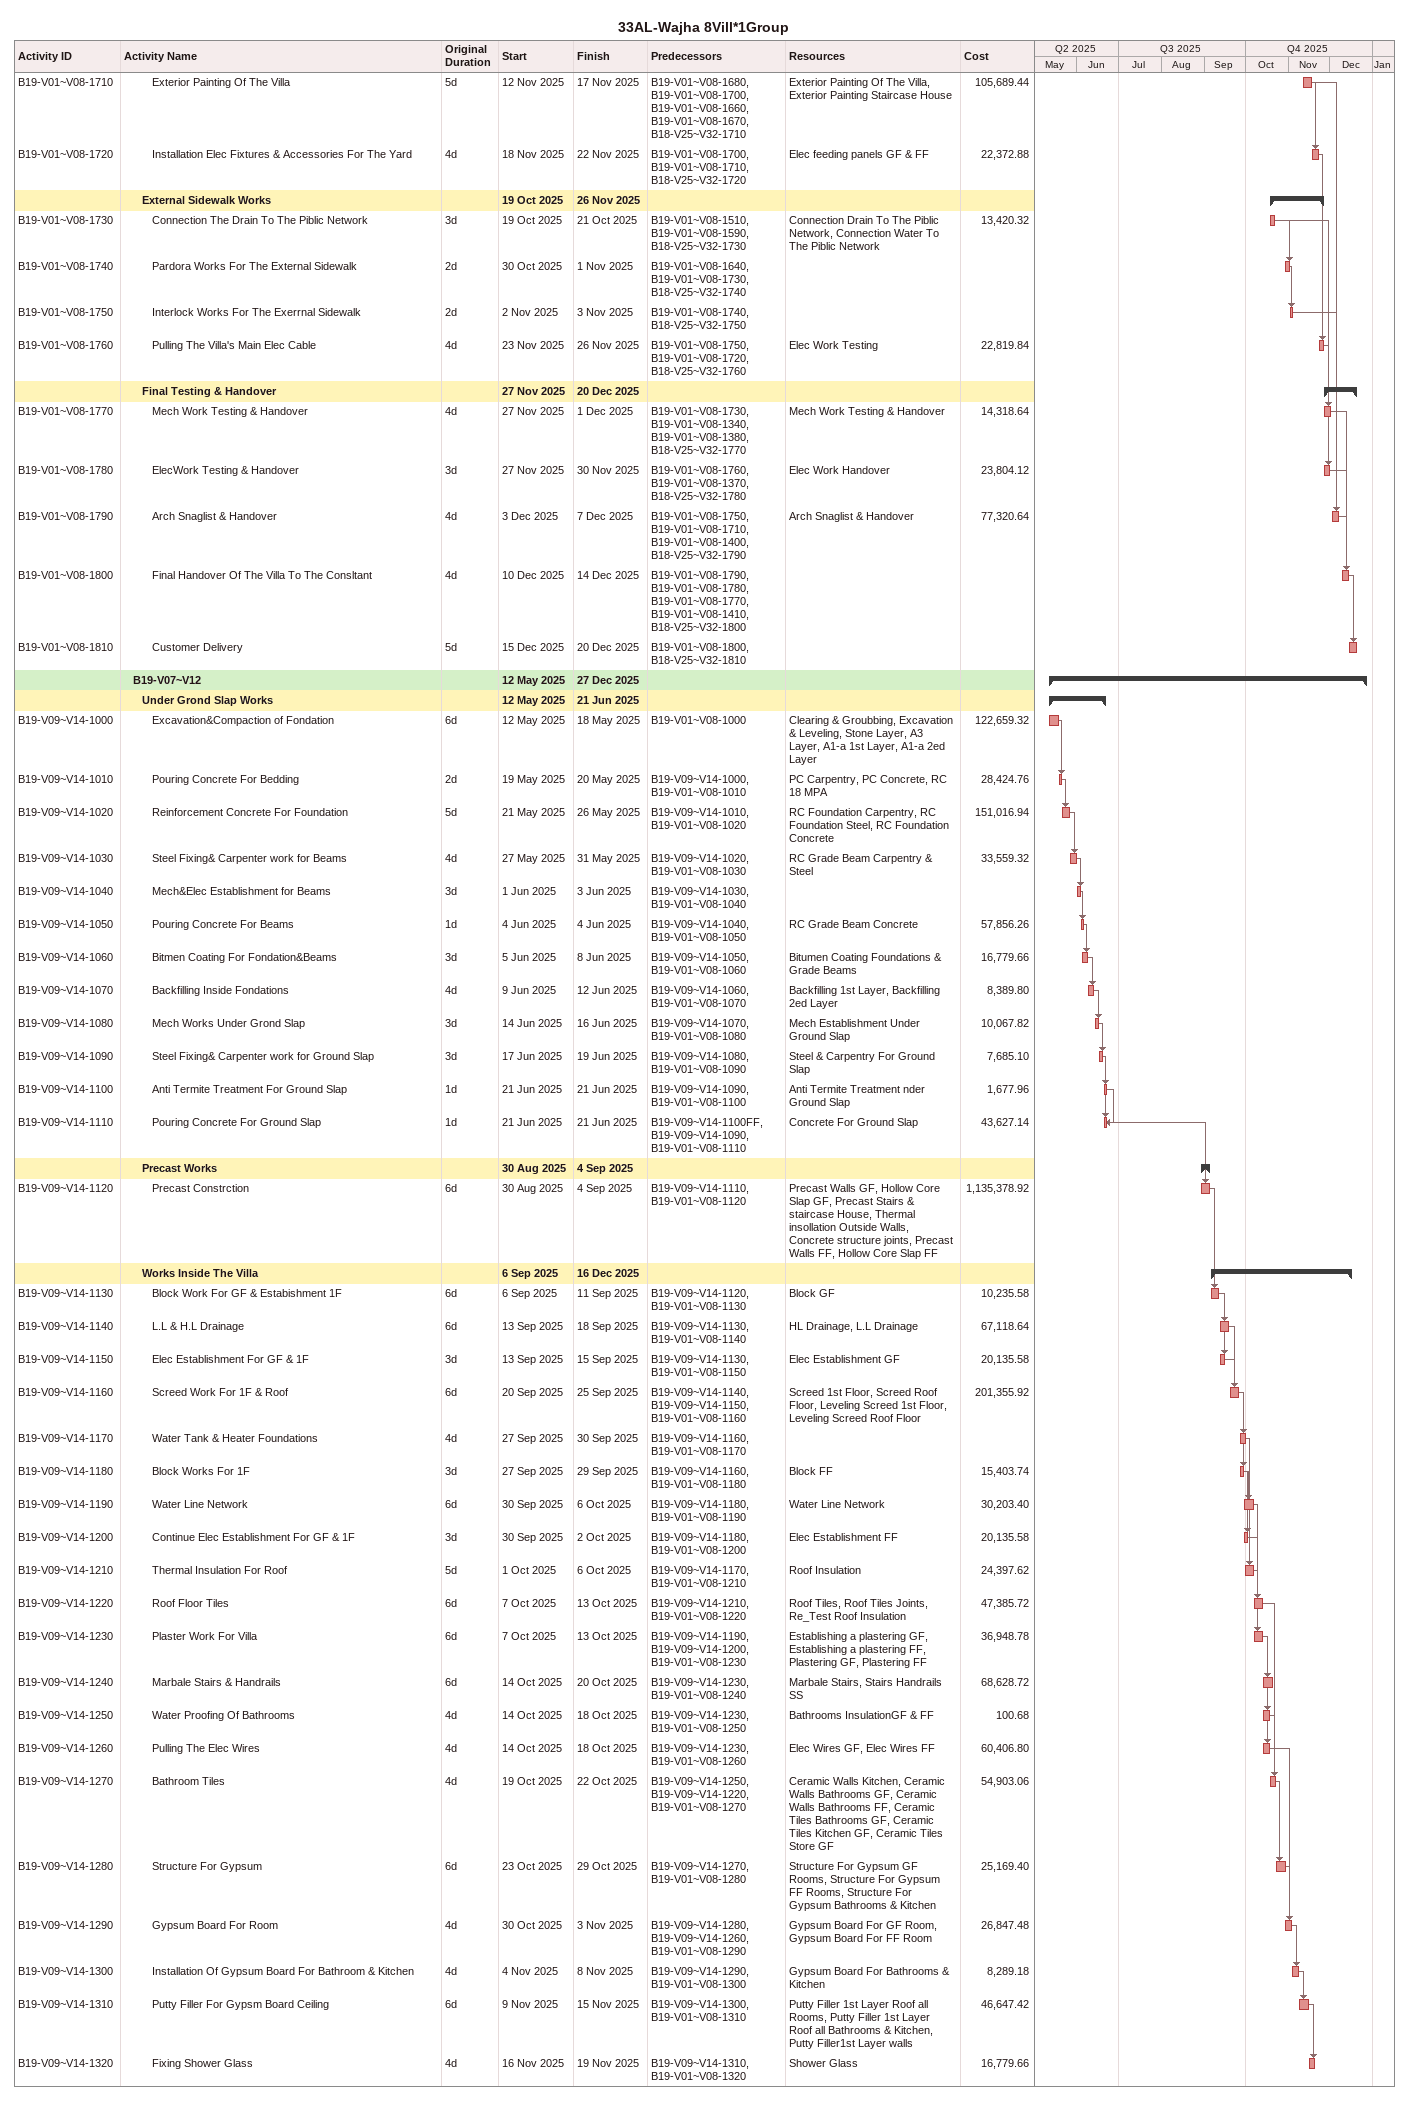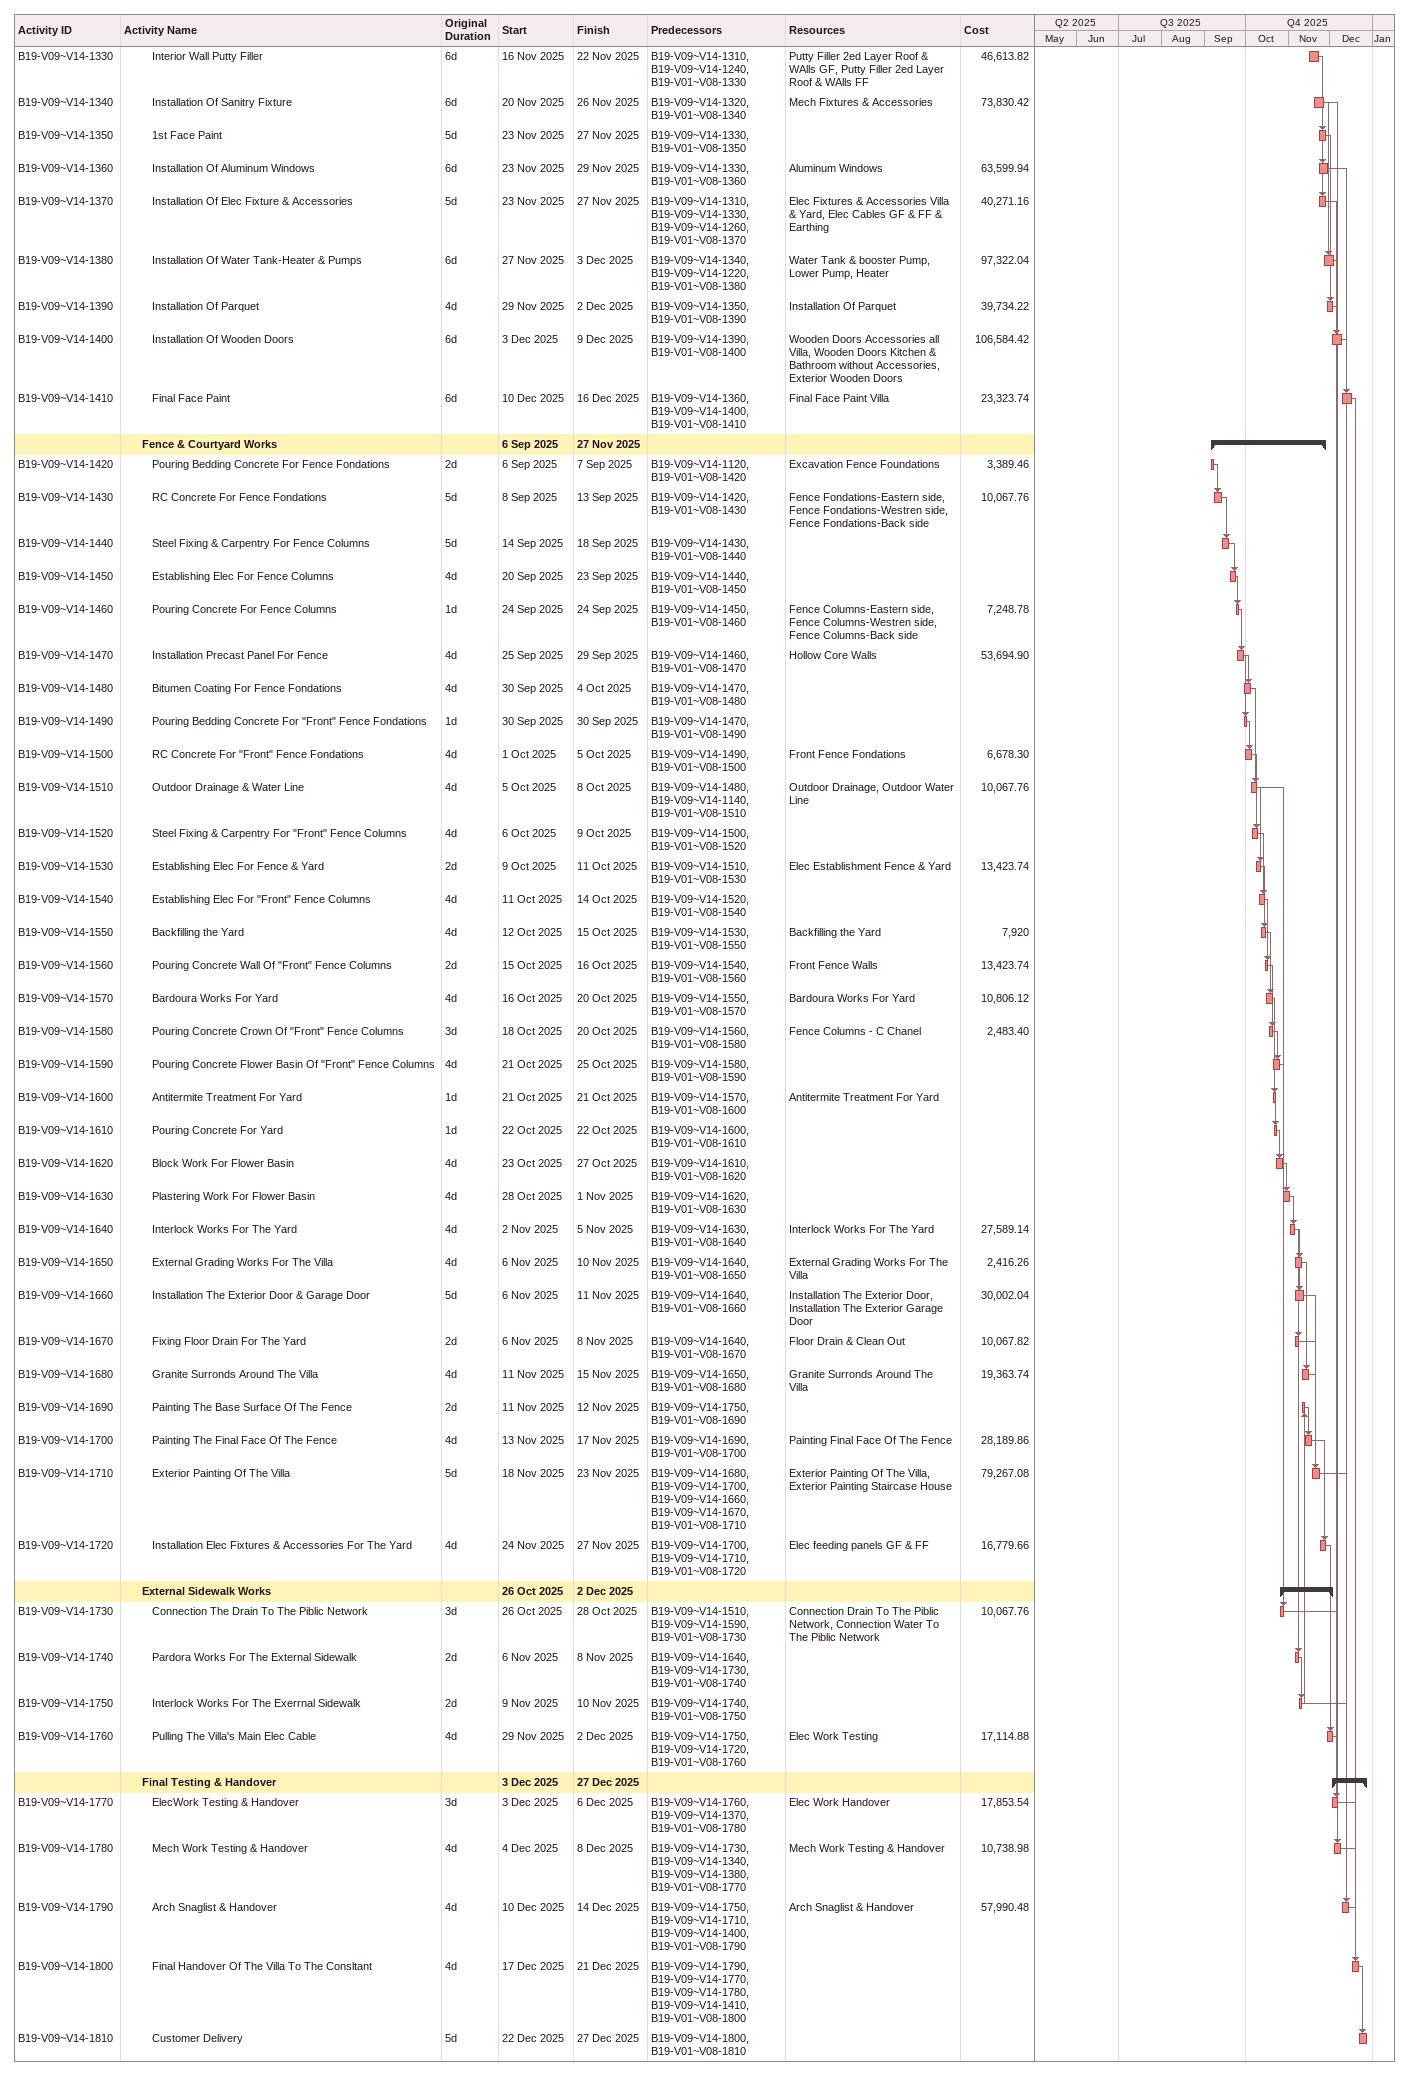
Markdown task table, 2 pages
33AL-Wajha 8Vill*1Group

| ID | Level | Task | Original duration | Start | Finish | Predecessors | Resources | Cost |
|---|---|---|---|---|---|---|---|---|
| B19-V01~V08-1710 | 4 | Exterior Painting Of The Villa | 5d | 2025-11-12 | 2025-11-17 | B19-V01~V08-1680, B19-V01~V08-1700, B19-V01~V08-1660, B19-V01~V08-1670, B18-V25~V32-1710 | Exterior Painting Of The Villa, Exterior Painting Staircase House | 105689.44 |
| B19-V01~V08-1720 | 4 | Installation Elec Fixtures & Accessories For The Yard | 4d | 2025-11-18 | 2025-11-22 | B19-V01~V08-1700, B19-V01~V08-1710, B18-V25~V32-1720 | Elec feeding panels GF & FF | 22372.88 |
|  | 3 | **External Sidewalk Works** |  | 2025-10-19 | 2025-11-26 |  |  |  |
| B19-V01~V08-1730 | 4 | Connection The Drain To The Piblic Network | 3d | 2025-10-19 | 2025-10-21 | B19-V01~V08-1510, B19-V01~V08-1590, B18-V25~V32-1730 | Connection Drain To The Piblic Network, Connection Water To The Piblic Network | 13420.32 |
| B19-V01~V08-1740 | 4 | Pardora Works For The External Sidewalk | 2d | 2025-10-30 | 2025-11-01 | B19-V01~V08-1640, B19-V01~V08-1730, B18-V25~V32-1740 |  |  |
| B19-V01~V08-1750 | 4 | Interlock Works For The Exerrnal Sidewalk | 2d | 2025-11-02 | 2025-11-03 | B19-V01~V08-1740, B18-V25~V32-1750 |  |  |
| B19-V01~V08-1760 | 4 | Pulling The Villa's Main Elec Cable | 4d | 2025-11-23 | 2025-11-26 | B19-V01~V08-1750, B19-V01~V08-1720, B18-V25~V32-1760 | Elec Work Testing | 22819.84 |
|  | 3 | **Final Testing & Handover** |  | 2025-11-27 | 2025-12-20 |  |  |  |
| B19-V01~V08-1770 | 4 | Mech Work Testing & Handover | 4d | 2025-11-27 | 2025-12-01 | B19-V01~V08-1730, B19-V01~V08-1340, B19-V01~V08-1380, B18-V25~V32-1770 | Mech Work Testing & Handover | 14318.64 |
| B19-V01~V08-1780 | 4 | ElecWork Testing & Handover | 3d | 2025-11-27 | 2025-11-30 | B19-V01~V08-1760, B19-V01~V08-1370, B18-V25~V32-1780 | Elec Work Handover | 23804.12 |
| B19-V01~V08-1790 | 4 | Arch Snaglist & Handover | 4d | 2025-12-03 | 2025-12-07 | B19-V01~V08-1750, B19-V01~V08-1710, B19-V01~V08-1400, B18-V25~V32-1790 | Arch Snaglist & Handover | 77320.64 |
| B19-V01~V08-1800 | 4 | Final Handover Of The Villa To The Consltant | 4d | 2025-12-10 | 2025-12-14 | B19-V01~V08-1790, B19-V01~V08-1780, B19-V01~V08-1770, B19-V01~V08-1410, B18-V25~V32-1800 |  |  |
| B19-V01~V08-1810 | 4 | Customer Delivery | 5d | 2025-12-15 | 2025-12-20 | B19-V01~V08-1800, B18-V25~V32-1810 |  |  |
|  | 2 | **B19-V07~V12** |  | 2025-05-12 | 2025-12-27 |  |  |  |
|  | 3 | **Under Grond Slap Works** |  | 2025-05-12 | 2025-06-21 |  |  |  |
| B19-V09~V14-1000 | 4 | Excavation&Compaction of Fondation | 6d | 2025-05-12 | 2025-05-18 | B19-V01~V08-1000 | Clearing & Groubbing, Excavation & Leveling, Stone Layer, A3 Layer, A1-a 1st Layer, A1-a 2ed Layer | 122659.32 |
| B19-V09~V14-1010 | 4 | Pouring Concrete For Bedding | 2d | 2025-05-19 | 2025-05-20 | B19-V09~V14-1000, B19-V01~V08-1010 | PC Carpentry, PC Concrete, RC 18 MPA | 28424.76 |
| B19-V09~V14-1020 | 4 | Reinforcement Concrete For Foundation | 5d | 2025-05-21 | 2025-05-26 | B19-V09~V14-1010, B19-V01~V08-1020 | RC Foundation Carpentry, RC Foundation Steel, RC Foundation Concrete | 151016.94 |
| B19-V09~V14-1030 | 4 | Steel Fixing& Carpenter work for Beams | 4d | 2025-05-27 | 2025-05-31 | B19-V09~V14-1020, B19-V01~V08-1030 | RC Grade Beam Carpentry & Steel | 33559.32 |
| B19-V09~V14-1040 | 4 | Mech&Elec Establishment for Beams | 3d | 2025-06-01 | 2025-06-03 | B19-V09~V14-1030, B19-V01~V08-1040 |  |  |
| B19-V09~V14-1050 | 4 | Pouring Concrete For Beams | 1d | 2025-06-04 | 2025-06-04 | B19-V09~V14-1040, B19-V01~V08-1050 | RC Grade Beam Concrete | 57856.26 |
| B19-V09~V14-1060 | 4 | Bitmen Coating For Fondation&Beams | 3d | 2025-06-05 | 2025-06-08 | B19-V09~V14-1050, B19-V01~V08-1060 | Bitumen Coating Foundations & Grade Beams | 16779.66 |
| B19-V09~V14-1070 | 4 | Backfilling Inside Fondations | 4d | 2025-06-09 | 2025-06-12 | B19-V09~V14-1060, B19-V01~V08-1070 | Backfilling 1st Layer, Backfilling 2ed Layer | 8389.80 |
| B19-V09~V14-1080 | 4 | Mech Works Under Grond Slap | 3d | 2025-06-14 | 2025-06-16 | B19-V09~V14-1070, B19-V01~V08-1080 | Mech Establishment Under Ground Slap | 10067.82 |
| B19-V09~V14-1090 | 4 | Steel Fixing& Carpenter work for Ground Slap | 3d | 2025-06-17 | 2025-06-19 | B19-V09~V14-1080, B19-V01~V08-1090 | Steel & Carpentry For Ground Slap | 7685.10 |
| B19-V09~V14-1100 | 4 | Anti Termite Treatment For Ground Slap | 1d | 2025-06-21 | 2025-06-21 | B19-V09~V14-1090, B19-V01~V08-1100 | Anti Termite Treatment nder Ground Slap | 1677.96 |
| B19-V09~V14-1110 | 4 | Pouring Concrete For Ground Slap | 1d | 2025-06-21 | 2025-06-21 | B19-V09~V14-1100FF, B19-V09~V14-1090, B19-V01~V08-1110 | Concrete For Ground Slap | 43627.14 |
|  | 3 | **Precast Works** |  | 2025-08-30 | 2025-09-04 |  |  |  |
| B19-V09~V14-1120 | 4 | Precast Constrction | 6d | 2025-08-30 | 2025-09-04 | B19-V09~V14-1110, B19-V01~V08-1120 | Precast Walls GF, Hollow Core Slap GF, Precast Stairs & staircase House, Thermal insollation Outside Walls, Concrete structure joints, Precast Walls FF, Hollow Core Slap FF | 1135378.92 |
|  | 3 | **Works Inside The Villa** |  | 2025-09-06 | 2025-12-16 |  |  |  |
| B19-V09~V14-1130 | 4 | Block Work For GF & Estabishment 1F | 6d | 2025-09-06 | 2025-09-11 | B19-V09~V14-1120, B19-V01~V08-1130 | Block GF | 10235.58 |
| B19-V09~V14-1140 | 4 | L.L & H.L Drainage | 6d | 2025-09-13 | 2025-09-18 | B19-V09~V14-1130, B19-V01~V08-1140 | HL Drainage, L.L Drainage | 67118.64 |
| B19-V09~V14-1150 | 4 | Elec Establishment For GF & 1F | 3d | 2025-09-13 | 2025-09-15 | B19-V09~V14-1130, B19-V01~V08-1150 | Elec Establishment GF | 20135.58 |
| B19-V09~V14-1160 | 4 | Screed Work For 1F & Roof | 6d | 2025-09-20 | 2025-09-25 | B19-V09~V14-1140, B19-V09~V14-1150, B19-V01~V08-1160 | Screed 1st Floor, Screed Roof Floor, Leveling Screed 1st Floor, Leveling Screed Roof Floor | 201355.92 |
| B19-V09~V14-1170 | 4 | Water Tank & Heater Foundations | 4d | 2025-09-27 | 2025-09-30 | B19-V09~V14-1160, B19-V01~V08-1170 |  |  |
| B19-V09~V14-1180 | 4 | Block Works For 1F | 3d | 2025-09-27 | 2025-09-29 | B19-V09~V14-1160, B19-V01~V08-1180 | Block FF | 15403.74 |
| B19-V09~V14-1190 | 4 | Water Line Network | 6d | 2025-09-30 | 2025-10-06 | B19-V09~V14-1180, B19-V01~V08-1190 | Water Line Network | 30203.40 |
| B19-V09~V14-1200 | 4 | Continue Elec Establishment For GF & 1F | 3d | 2025-09-30 | 2025-10-02 | B19-V09~V14-1180, B19-V01~V08-1200 | Elec Establishment FF | 20135.58 |
| B19-V09~V14-1210 | 4 | Thermal Insulation For Roof | 5d | 2025-10-01 | 2025-10-06 | B19-V09~V14-1170, B19-V01~V08-1210 | Roof Insulation | 24397.62 |
| B19-V09~V14-1220 | 4 | Roof Floor Tiles | 6d | 2025-10-07 | 2025-10-13 | B19-V09~V14-1210, B19-V01~V08-1220 | Roof Tiles, Roof Tiles Joints, Re_Test Roof Insulation | 47385.72 |
| B19-V09~V14-1230 | 4 | Plaster Work For Villa | 6d | 2025-10-07 | 2025-10-13 | B19-V09~V14-1190, B19-V09~V14-1200, B19-V01~V08-1230 | Establishing a plastering GF, Establishing a plastering FF, Plastering GF, Plastering FF | 36948.78 |
| B19-V09~V14-1240 | 4 | Marbale Stairs & Handrails | 6d | 2025-10-14 | 2025-10-20 | B19-V09~V14-1230, B19-V01~V08-1240 | Marbale Stairs, Stairs Handrails SS | 68628.72 |
| B19-V09~V14-1250 | 4 | Water Proofing Of Bathrooms | 4d | 2025-10-14 | 2025-10-18 | B19-V09~V14-1230, B19-V01~V08-1250 | Bathrooms InsulationGF & FF | 100.68 |
| B19-V09~V14-1260 | 4 | Pulling The Elec Wires | 4d | 2025-10-14 | 2025-10-18 | B19-V09~V14-1230, B19-V01~V08-1260 | Elec Wires GF, Elec Wires FF | 60406.80 |
| B19-V09~V14-1270 | 4 | Bathroom Tiles | 4d | 2025-10-19 | 2025-10-22 | B19-V09~V14-1250, B19-V09~V14-1220, B19-V01~V08-1270 | Ceramic Walls Kitchen, Ceramic Walls Bathrooms GF, Ceramic Walls Bathrooms FF, Ceramic Tiles Bathrooms GF, Ceramic Tiles Kitchen GF, Ceramic Tiles Store GF | 54903.06 |
| B19-V09~V14-1280 | 4 | Structure For Gypsum | 6d | 2025-10-23 | 2025-10-29 | B19-V09~V14-1270, B19-V01~V08-1280 | Structure For Gypsum GF Rooms, Structure For Gypsum FF Rooms, Structure For Gypsum Bathrooms & Kitchen | 25169.40 |
| B19-V09~V14-1290 | 4 | Gypsum Board For Room | 4d | 2025-10-30 | 2025-11-03 | B19-V09~V14-1280, B19-V09~V14-1260, B19-V01~V08-1290 | Gypsum Board For GF Room, Gypsum Board For FF Room | 26847.48 |
| B19-V09~V14-1300 | 4 | Installation Of Gypsum Board For Bathroom & Kitchen | 4d | 2025-11-04 | 2025-11-08 | B19-V09~V14-1290, B19-V01~V08-1300 | Gypsum Board For Bathrooms & Kitchen | 8289.18 |
| B19-V09~V14-1310 | 4 | Putty Filler For Gypsm Board Ceiling | 6d | 2025-11-09 | 2025-11-15 | B19-V09~V14-1300, B19-V01~V08-1310 | Putty Filler 1st Layer Roof all Rooms, Putty Filler 1st Layer Roof all Bathrooms & Kitchen, Putty Filler1st Layer walls | 46647.42 |
| B19-V09~V14-1320 | 4 | Fixing Shower Glass | 4d | 2025-11-16 | 2025-11-19 | B19-V09~V14-1310, B19-V01~V08-1320 | Shower Glass | 16779.66 |
| B19-V09~V14-1330 | 4 | Interior Wall Putty Filler | 6d | 2025-11-16 | 2025-11-22 | B19-V09~V14-1310, B19-V09~V14-1240, B19-V01~V08-1330 | Putty Filler 2ed Layer Roof & WAlls GF, Putty Filler 2ed Layer Roof & WAlls FF | 46613.82 |
| B19-V09~V14-1340 | 4 | Installation Of Sanitry Fixture | 6d | 2025-11-20 | 2025-11-26 | B19-V09~V14-1320, B19-V01~V08-1340 | Mech Fixtures & Accessories | 73830.42 |
| B19-V09~V14-1350 | 4 | 1st Face Paint | 5d | 2025-11-23 | 2025-11-27 | B19-V09~V14-1330, B19-V01~V08-1350 |  |  |
| B19-V09~V14-1360 | 4 | Installation Of Aluminum Windows | 6d | 2025-11-23 | 2025-11-29 | B19-V09~V14-1330, B19-V01~V08-1360 | Aluminum Windows | 63599.94 |
| B19-V09~V14-1370 | 4 | Installation Of Elec Fixture & Accessories | 5d | 2025-11-23 | 2025-11-27 | B19-V09~V14-1310, B19-V09~V14-1330, B19-V09~V14-1260, B19-V01~V08-1370 | Elec Fixtures & Accessories Villa & Yard, Elec Cables GF & FF & Earthing | 40271.16 |
| B19-V09~V14-1380 | 4 | Installation Of Water Tank-Heater & Pumps | 6d | 2025-11-27 | 2025-12-03 | B19-V09~V14-1340, B19-V09~V14-1220, B19-V01~V08-1380 | Water Tank & booster Pump, Lower Pump, Heater | 97322.04 |
| B19-V09~V14-1390 | 4 | Installation Of Parquet | 4d | 2025-11-29 | 2025-12-02 | B19-V09~V14-1350, B19-V01~V08-1390 | Installation Of Parquet | 39734.22 |
| B19-V09~V14-1400 | 4 | Installation Of Wooden Doors | 6d | 2025-12-03 | 2025-12-09 | B19-V09~V14-1390, B19-V01~V08-1400 | Wooden Doors Accessories all Villa, Wooden Doors Kitchen & Bathroom without Accessories, Exterior Wooden Doors | 106584.42 |
| B19-V09~V14-1410 | 4 | Final Face Paint | 6d | 2025-12-10 | 2025-12-16 | B19-V09~V14-1360, B19-V09~V14-1400, B19-V01~V08-1410 | Final Face Paint Villa | 23323.74 |
|  | 3 | **Fence & Courtyard Works** |  | 2025-09-06 | 2025-11-27 |  |  |  |
| B19-V09~V14-1420 | 4 | Pouring Bedding Concrete For Fence Fondations | 2d | 2025-09-06 | 2025-09-07 | B19-V09~V14-1120, B19-V01~V08-1420 | Excavation Fence Foundations | 3389.46 |
| B19-V09~V14-1430 | 4 | RC Concrete For Fence Fondations | 5d | 2025-09-08 | 2025-09-13 | B19-V09~V14-1420, B19-V01~V08-1430 | Fence Fondations-Eastern side, Fence Fondations-Westren side, Fence Fondations-Back side | 10067.76 |
| B19-V09~V14-1440 | 4 | Steel Fixing & Carpentry For Fence Columns | 5d | 2025-09-14 | 2025-09-18 | B19-V09~V14-1430, B19-V01~V08-1440 |  |  |
| B19-V09~V14-1450 | 4 | Establishing Elec For Fence Columns | 4d | 2025-09-20 | 2025-09-23 | B19-V09~V14-1440, B19-V01~V08-1450 |  |  |
| B19-V09~V14-1460 | 4 | Pouring Concrete For Fence Columns | 1d | 2025-09-24 | 2025-09-24 | B19-V09~V14-1450, B19-V01~V08-1460 | Fence Columns-Eastern side, Fence Columns-Westren side, Fence Columns-Back side | 7248.78 |
| B19-V09~V14-1470 | 4 | Installation Precast Panel For Fence | 4d | 2025-09-25 | 2025-09-29 | B19-V09~V14-1460, B19-V01~V08-1470 | Hollow Core Walls | 53694.90 |
| B19-V09~V14-1480 | 4 | Bitumen Coating For Fence Fondations | 4d | 2025-09-30 | 2025-10-04 | B19-V09~V14-1470, B19-V01~V08-1480 |  |  |
| B19-V09~V14-1490 | 4 | Pouring Bedding Concrete For "Front" Fence Fondations | 1d | 2025-09-30 | 2025-09-30 | B19-V09~V14-1470, B19-V01~V08-1490 |  |  |
| B19-V09~V14-1500 | 4 | RC Concrete For "Front" Fence Fondations | 4d | 2025-10-01 | 2025-10-05 | B19-V09~V14-1490, B19-V01~V08-1500 | Front Fence Fondations | 6678.30 |
| B19-V09~V14-1510 | 4 | Outdoor Drainage & Water Line | 4d | 2025-10-05 | 2025-10-08 | B19-V09~V14-1480, B19-V09~V14-1140, B19-V01~V08-1510 | Outdoor Drainage, Outdoor Water Line | 10067.76 |
| B19-V09~V14-1520 | 4 | Steel Fixing & Carpentry For "Front" Fence Columns | 4d | 2025-10-06 | 2025-10-09 | B19-V09~V14-1500, B19-V01~V08-1520 |  |  |
| B19-V09~V14-1530 | 4 | Establishing Elec For Fence & Yard | 2d | 2025-10-09 | 2025-10-11 | B19-V09~V14-1510, B19-V01~V08-1530 | Elec Establishment Fence & Yard | 13423.74 |
| B19-V09~V14-1540 | 4 | Establishing Elec For "Front" Fence Columns | 4d | 2025-10-11 | 2025-10-14 | B19-V09~V14-1520, B19-V01~V08-1540 |  |  |
| B19-V09~V14-1550 | 4 | Backfilling the Yard | 4d | 2025-10-12 | 2025-10-15 | B19-V09~V14-1530, B19-V01~V08-1550 | Backfilling the Yard | 7920 |
| B19-V09~V14-1560 | 4 | Pouring Concrete Wall Of "Front" Fence Columns | 2d | 2025-10-15 | 2025-10-16 | B19-V09~V14-1540, B19-V01~V08-1560 | Front Fence Walls | 13423.74 |
| B19-V09~V14-1570 | 4 | Bardoura Works For Yard | 4d | 2025-10-16 | 2025-10-20 | B19-V09~V14-1550, B19-V01~V08-1570 | Bardoura Works For Yard | 10806.12 |
| B19-V09~V14-1580 | 4 | Pouring Concrete Crown Of "Front" Fence Columns | 3d | 2025-10-18 | 2025-10-20 | B19-V09~V14-1560, B19-V01~V08-1580 | Fence Columns - C Chanel | 2483.40 |
| B19-V09~V14-1590 | 4 | Pouring Concrete Flower Basin Of "Front" Fence Columns | 4d | 2025-10-21 | 2025-10-25 | B19-V09~V14-1580, B19-V01~V08-1590 |  |  |
| B19-V09~V14-1600 | 4 | Antitermite Treatment For Yard | 1d | 2025-10-21 | 2025-10-21 | B19-V09~V14-1570, B19-V01~V08-1600 | Antitermite Treatment For Yard |  |
| B19-V09~V14-1610 | 4 | Pouring Concrete For Yard | 1d | 2025-10-22 | 2025-10-22 | B19-V09~V14-1600, B19-V01~V08-1610 |  |  |
| B19-V09~V14-1620 | 4 | Block Work For Flower Basin | 4d | 2025-10-23 | 2025-10-27 | B19-V09~V14-1610, B19-V01~V08-1620 |  |  |
| B19-V09~V14-1630 | 4 | Plastering Work For Flower Basin | 4d | 2025-10-28 | 2025-11-01 | B19-V09~V14-1620, B19-V01~V08-1630 |  |  |
| B19-V09~V14-1640 | 4 | Interlock Works For The Yard | 4d | 2025-11-02 | 2025-11-05 | B19-V09~V14-1630, B19-V01~V08-1640 | Interlock Works For The Yard | 27589.14 |
| B19-V09~V14-1650 | 4 | External Grading Works For The Villa | 4d | 2025-11-06 | 2025-11-10 | B19-V09~V14-1640, B19-V01~V08-1650 | External Grading Works For The Villa | 2416.26 |
| B19-V09~V14-1660 | 4 | Installation The Exterior Door & Garage Door | 5d | 2025-11-06 | 2025-11-11 | B19-V09~V14-1640, B19-V01~V08-1660 | Installation The Exterior Door, Installation The Exterior Garage Door | 30002.04 |
| B19-V09~V14-1670 | 4 | Fixing Floor Drain For The Yard | 2d | 2025-11-06 | 2025-11-08 | B19-V09~V14-1640, B19-V01~V08-1670 | Floor Drain & Clean Out | 10067.82 |
| B19-V09~V14-1680 | 4 | Granite Surronds Around The Villa | 4d | 2025-11-11 | 2025-11-15 | B19-V09~V14-1650, B19-V01~V08-1680 | Granite Surronds Around The Villa | 19363.74 |
| B19-V09~V14-1690 | 4 | Painting The Base Surface Of The Fence | 2d | 2025-11-11 | 2025-11-12 | B19-V09~V14-1750, B19-V01~V08-1690 |  |  |
| B19-V09~V14-1700 | 4 | Painting The Final Face Of The Fence | 4d | 2025-11-13 | 2025-11-17 | B19-V09~V14-1690, B19-V01~V08-1700 | Painting Final Face Of The Fence | 28189.86 |
| B19-V09~V14-1710 | 4 | Exterior Painting Of The Villa | 5d | 2025-11-18 | 2025-11-23 | B19-V09~V14-1680, B19-V09~V14-1700, B19-V09~V14-1660, B19-V09~V14-1670, B19-V01~V08-1710 | Exterior Painting Of The Villa, Exterior Painting Staircase House | 79267.08 |
| B19-V09~V14-1720 | 4 | Installation Elec Fixtures & Accessories For The Yard | 4d | 2025-11-24 | 2025-11-27 | B19-V09~V14-1700, B19-V09~V14-1710, B19-V01~V08-1720 | Elec feeding panels GF & FF | 16779.66 |
|  | 3 | **External Sidewalk Works** |  | 2025-10-26 | 2025-12-02 |  |  |  |
| B19-V09~V14-1730 | 4 | Connection The Drain To The Piblic Network | 3d | 2025-10-26 | 2025-10-28 | B19-V09~V14-1510, B19-V09~V14-1590, B19-V01~V08-1730 | Connection Drain To The Piblic Network, Connection Water To The Piblic Network | 10067.76 |
| B19-V09~V14-1740 | 4 | Pardora Works For The External Sidewalk | 2d | 2025-11-06 | 2025-11-08 | B19-V09~V14-1640, B19-V09~V14-1730, B19-V01~V08-1740 |  |  |
| B19-V09~V14-1750 | 4 | Interlock Works For The Exerrnal Sidewalk | 2d | 2025-11-09 | 2025-11-10 | B19-V09~V14-1740, B19-V01~V08-1750 |  |  |
| B19-V09~V14-1760 | 4 | Pulling The Villa's Main Elec Cable | 4d | 2025-11-29 | 2025-12-02 | B19-V09~V14-1750, B19-V09~V14-1720, B19-V01~V08-1760 | Elec Work Testing | 17114.88 |
|  | 3 | **Final Testing & Handover** |  | 2025-12-03 | 2025-12-27 |  |  |  |
| B19-V09~V14-1770 | 4 | ElecWork Testing & Handover | 3d | 2025-12-03 | 2025-12-06 | B19-V09~V14-1760, B19-V09~V14-1370, B19-V01~V08-1780 | Elec Work Handover | 17853.54 |
| B19-V09~V14-1780 | 4 | Mech Work Testing & Handover | 4d | 2025-12-04 | 2025-12-08 | B19-V09~V14-1730, B19-V09~V14-1340, B19-V09~V14-1380, B19-V01~V08-1770 | Mech Work Testing & Handover | 10738.98 |
| B19-V09~V14-1790 | 4 | Arch Snaglist & Handover | 4d | 2025-12-10 | 2025-12-14 | B19-V09~V14-1750, B19-V09~V14-1710, B19-V09~V14-1400, B19-V01~V08-1790 | Arch Snaglist & Handover | 57990.48 |
| B19-V09~V14-1800 | 4 | Final Handover Of The Villa To The Consltant | 4d | 2025-12-17 | 2025-12-21 | B19-V09~V14-1790, B19-V09~V14-1770, B19-V09~V14-1780, B19-V09~V14-1410, B19-V01~V08-1800 |  |  |
| B19-V09~V14-1810 | 4 | Customer Delivery | 5d | 2025-12-22 | 2025-12-27 | B19-V09~V14-1800, B19-V01~V08-1810 |  |  |
